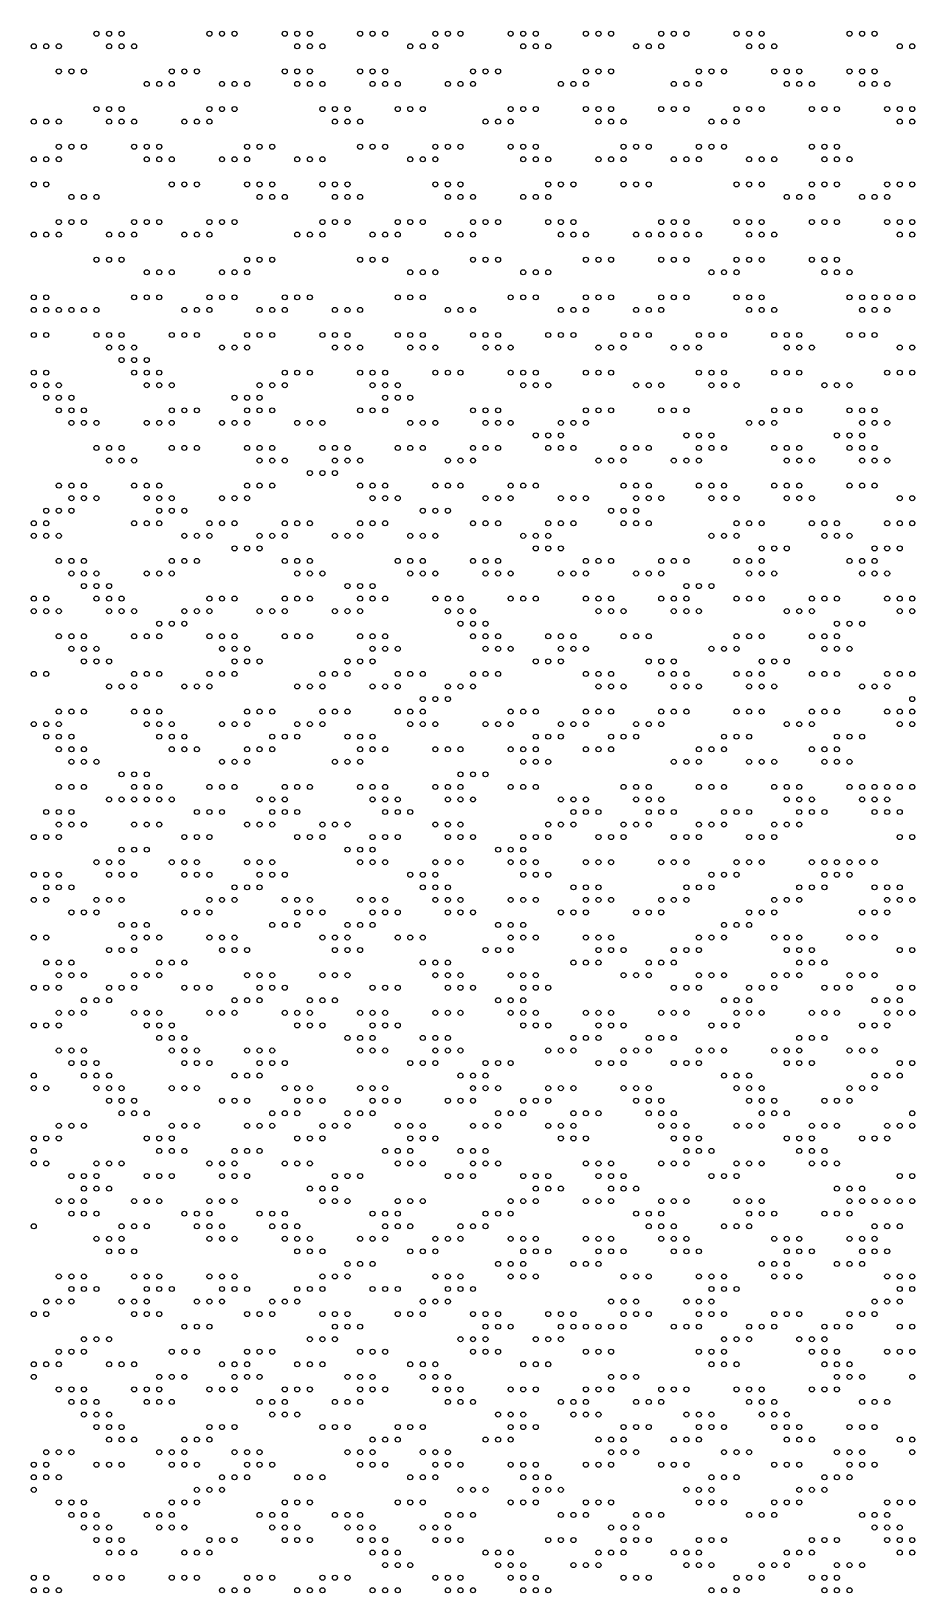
# Model space of a CAD drawing. Header units: millimetres. Extents: x 0 to 280, y 1 to 500.
# Drawn here: x 209.8 to 280.2, y 250.8 to 375.2 of the extents above; entities that cross this region are included whole.
import ezdxf

# ---------------------------------------------------------------- set-up
doc = ezdxf.new("R2010")
doc.units = ezdxf.units.MM
doc.layers.get('0').update_dxf_attribs({"linetype": 'CONTINUOUS'})

msp = doc.modelspace()

# ---------------------------------------------------------------- linework, layer by layer
for centre in [(215, 375), (216, 375), (217, 375), (224, 375), (225, 375), (226, 375), (230, 375), (231, 375), (232, 375), (236, 375), (237, 375), (238, 375), (242, 375), (243, 375), (244, 375), (248, 375), (249, 375), (250, 375), (254, 375), (255, 375), (256, 375), (260, 375), (261, 375), (262, 375), (266, 375), (267, 375), (268, 375), (275, 375), (276, 375), (277, 375), (210, 374), (211, 374), (212, 374), (216, 374), (217, 374), (218, 374), (231, 374), (232, 374), (233, 374), (240, 374), (241, 374), (242, 374), (249, 374), (250, 374), (251, 374), (258, 374), (259, 374), (260, 374), (267, 374), (268, 374), (269, 374), (279, 374), (280, 374), (212, 372), (213, 372), (214, 372), (221, 372), (222, 372), (223, 372), (230, 372), (231, 372), (232, 372), (236, 372), (237, 372), (238, 372), (245, 372), (246, 372), (247, 372), (254, 372), (255, 372), (256, 372), (263, 372), (264, 372), (265, 372), (269, 372), (270, 372), (271, 372), (275, 372), (276, 372), (277, 372), (219, 371), (220, 371), (221, 371), (225, 371), (226, 371), (227, 371), (231, 371), (232, 371), (233, 371), (237, 371), (238, 371), (239, 371), (243, 371), (244, 371), (245, 371), (252, 371), (253, 371), (254, 371), (261, 371), (262, 371), (263, 371), (270, 371), (271, 371), (272, 371), (276, 371), (277, 371), (278, 371), (215, 369), (216, 369), (217, 369), (224, 369), (225, 369), (226, 369), (233, 369), (234, 369), (235, 369), (239, 369), (240, 369), (241, 369), (248, 369), (249, 369), (250, 369), (254, 369), (255, 369), (256, 369), (260, 369), (261, 369), (262, 369), (266, 369), (267, 369), (268, 369), (272, 369), (273, 369), (274, 369), (278, 369), (279, 369), (280, 369), (210, 368), (211, 368), (212, 368), (216, 368), (217, 368), (218, 368), (222, 368), (223, 368), (224, 368), (234, 368), (235, 368), (236, 368), (246, 368), (247, 368), (248, 368), (255, 368), (256, 368), (257, 368), (264, 368), (265, 368), (266, 368), (279, 368), (280, 368), (212, 366), (213, 366), (214, 366), (218, 366), (219, 366), (220, 366), (227, 366), (228, 366), (229, 366), (236, 366), (237, 366), (238, 366), (242, 366), (243, 366), (244, 366), (248, 366), (249, 366), (250, 366), (257, 366), (258, 366), (259, 366), (263, 366), (264, 366), (265, 366), (272, 366), (273, 366), (274, 366), (210, 365), (211, 365), (212, 365), (219, 365), (220, 365), (221, 365), (225, 365), (226, 365), (227, 365), (231, 365), (232, 365), (233, 365), (240, 365), (241, 365), (242, 365), (249, 365), (250, 365), (251, 365), (255, 365), (256, 365), (257, 365), (261, 365), (262, 365), (263, 365), (267, 365), (268, 365), (269, 365), (273, 365), (274, 365), (275, 365), (210, 363), (211, 363), (213, 362), (214, 362), (215, 362), (221, 363), (222, 363), (223, 363), (227, 363), (228, 363), (228, 362), (229, 363), (229, 362), (230, 362), (233, 363), (234, 363), (234, 362), (235, 363), (235, 362), (236, 362), (242, 363), (243, 363), (243, 362), (244, 363), (244, 362), (245, 362), (249, 362), (250, 362), (251, 363), (251, 362), (252, 363), (253, 363), (257, 363), (258, 363), (259, 363), (266, 363), (267, 363), (268, 363), (270, 362), (271, 362), (272, 363), (272, 362), (273, 363), (274, 363), (276, 362), (277, 362), (278, 363), (278, 362), (279, 363), (280, 363), (212, 360), (213, 360), (214, 360), (218, 360), (219, 360), (220, 360), (224, 360), (225, 360), (226, 360), (233, 360), (234, 360), (235, 360), (239, 360), (240, 360), (241, 360), (245, 360), (246, 360), (247, 360), (251, 360), (252, 360), (253, 360), (260, 360), (261, 360), (262, 360), (266, 360), (267, 360), (268, 360), (272, 360), (273, 360), (274, 360), (278, 360), (279, 360), (280, 360), (210, 359), (211, 359), (212, 359), (216, 359), (217, 359), (218, 359), (222, 359), (223, 359), (224, 359), (231, 359), (232, 359), (233, 359), (237, 359), (238, 359), (239, 359), (243, 359), (244, 359), (245, 359), (252, 359), (253, 359), (254, 359), (258, 359), (259, 359), (260, 359), (261, 359), (262, 359), (263, 359), (267, 359), (268, 359), (269, 359), (279, 359), (280, 359), (215, 357), (216, 357), (217, 357), (227, 357), (228, 357), (229, 357), (236, 357), (237, 357), (238, 357), (245, 357), (246, 357), (247, 357), (254, 357), (255, 357), (256, 357), (260, 357), (261, 357), (262, 357), (266, 357), (267, 357), (268, 357), (272, 357), (273, 357), (274, 357), (219, 356), (220, 356), (221, 356), (225, 356), (226, 356), (227, 356), (240, 356), (241, 356), (242, 356), (249, 356), (250, 356), (251, 356), (264, 356), (265, 356), (266, 356), (273, 356), (274, 356), (275, 356), (210, 354), (211, 354), (218, 354), (219, 354), (220, 354), (224, 354), (225, 354), (226, 354), (230, 354), (231, 354), (232, 354), (239, 354), (240, 354), (241, 354), (248, 354), (249, 354), (250, 354), (254, 354), (255, 354), (256, 354), (260, 354), (261, 354), (262, 354), (266, 354), (267, 354), (268, 354), (275, 354), (276, 354), (277, 354), (278, 354), (279, 354), (280, 354), (210, 353), (211, 353), (212, 353), (213, 353), (214, 353), (215, 353), (222, 353), (223, 353), (224, 353), (228, 353), (229, 353), (230, 353), (234, 353), (235, 353), (236, 353), (243, 353), (244, 353), (245, 353), (252, 353), (253, 353), (254, 353), (258, 353), (259, 353), (260, 353), (267, 353), (268, 353), (269, 353), (276, 353), (277, 353), (278, 353), (210, 351), (211, 351), (215, 351), (216, 351), (217, 351), (221, 351), (222, 351), (223, 351), (227, 351), (228, 351), (229, 351), (233, 351), (234, 351), (235, 351), (239, 351), (240, 351), (241, 351), (245, 351), (246, 351), (247, 351), (251, 351), (252, 351), (253, 351), (257, 351), (258, 351), (259, 351), (263, 351), (264, 351), (265, 351), (269, 351), (270, 351), (271, 351), (275, 351), (276, 351), (277, 351), (216, 350), (217, 350), (218, 350), (225, 350), (226, 350), (227, 350), (234, 350), (235, 350), (236, 350), (240, 350), (241, 350), (242, 350), (246, 350), (247, 350), (248, 350), (255, 350), (256, 350), (257, 350), (261, 350), (262, 350), (263, 350), (270, 350), (271, 350), (272, 350), (279, 350), (280, 350), (217, 349), (218, 349), (219, 349), (210, 348), (210, 347), (211, 348), (211, 347), (212, 347), (218, 348), (219, 348), (219, 347), (220, 348), (220, 347), (221, 347), (228, 347), (229, 347), (230, 348), (230, 347), (231, 348), (232, 348), (236, 348), (237, 348), (237, 347), (238, 348), (238, 347), (239, 347), (242, 348), (243, 348), (244, 348), (248, 348), (249, 348), (249, 347), (250, 348), (250, 347), (251, 347), (254, 348), (255, 348), (256, 348), (258, 347), (259, 347), (260, 347), (263, 348), (264, 348), (264, 347), (265, 348), (265, 347), (266, 347), (269, 348), (270, 348), (271, 348), (273, 347), (274, 347), (275, 347), (278, 348), (279, 348), (280, 348), (211, 346), (212, 346), (213, 346), (226, 346), (227, 346), (228, 346), (238, 346), (239, 346), (240, 346), (212, 345), (213, 345), (214, 345), (221, 345), (222, 345), (223, 345), (227, 345), (228, 345), (229, 345), (236, 345), (237, 345), (238, 345), (245, 345), (246, 345), (247, 345), (254, 345), (255, 345), (256, 345), (260, 345), (261, 345), (262, 345), (269, 345), (270, 345), (271, 345), (275, 345), (276, 345), (277, 345), (213, 344), (214, 344), (215, 344), (219, 344), (220, 344), (221, 344), (225, 344), (226, 344), (227, 344), (231, 344), (232, 344), (233, 344), (240, 344), (241, 344), (242, 344), (246, 344), (247, 344), (248, 344), (252, 344), (253, 344), (254, 344), (267, 344), (268, 344), (269, 344), (276, 344), (277, 344), (278, 344), (215, 342), (216, 342), (217, 342), (221, 342), (222, 342), (223, 342), (227, 342), (228, 342), (229, 342), (233, 342), (234, 342), (235, 342), (239, 342), (240, 342), (241, 342), (245, 342), (246, 342), (247, 342), (250, 343), (251, 343), (251, 342), (252, 343), (252, 342), (253, 342), (257, 342), (258, 342), (259, 342), (262, 343), (263, 343), (263, 342), (264, 343), (264, 342), (265, 342), (269, 342), (270, 342), (271, 342), (274, 343), (275, 343), (275, 342), (276, 343), (276, 342), (277, 342), (216, 341), (217, 341), (218, 341), (228, 341), (229, 341), (230, 341), (234, 341), (235, 341), (236, 341), (243, 341), (244, 341), (245, 341), (255, 341), (256, 341), (257, 341), (261, 341), (262, 341), (263, 341), (270, 341), (271, 341), (272, 341), (276, 341), (277, 341), (278, 341), (232, 340), (233, 340), (234, 340), (212, 339), (213, 339), (214, 339), (218, 339), (219, 339), (220, 339), (227, 339), (228, 339), (229, 339), (236, 339), (237, 339), (238, 339), (242, 339), (243, 339), (244, 339), (248, 339), (249, 339), (250, 339), (257, 339), (258, 339), (259, 339), (263, 339), (264, 339), (265, 339), (269, 339), (270, 339), (271, 339), (275, 339), (276, 339), (277, 339), (211, 337), (212, 337), (213, 338), (213, 337), (214, 338), (215, 338), (219, 338), (220, 338), (220, 337), (221, 338), (221, 337), (222, 337), (225, 338), (226, 338), (227, 338), (237, 338), (238, 338), (239, 338), (241, 337), (242, 337), (243, 337), (246, 338), (247, 338), (248, 338), (252, 338), (253, 338), (254, 338), (256, 337), (257, 337), (258, 338), (258, 337), (259, 338), (260, 338), (264, 338), (265, 338), (266, 338), (270, 338), (271, 338), (272, 338), (279, 338), (280, 338), (210, 336), (211, 336), (218, 336), (219, 336), (220, 336), (224, 336), (225, 336), (226, 336), (230, 336), (231, 336), (232, 336), (236, 336), (237, 336), (238, 336), (245, 336), (246, 336), (247, 336), (251, 336), (252, 336), (253, 336), (257, 336), (258, 336), (259, 336), (266, 336), (267, 336), (268, 336), (272, 336), (273, 336), (274, 336), (278, 336), (279, 336), (280, 336), (210, 335), (211, 335), (212, 335), (222, 335), (223, 335), (224, 335), (228, 335), (229, 335), (230, 335), (234, 335), (235, 335), (236, 335), (240, 335), (241, 335), (242, 335), (249, 335), (250, 335), (251, 335), (264, 335), (265, 335), (266, 335), (273, 335), (274, 335), (275, 335), (226, 334), (227, 334), (228, 334), (250, 334), (251, 334), (252, 334), (268, 334), (269, 334), (270, 334), (277, 334), (278, 334), (279, 334), (212, 333), (213, 333), (213, 332), (214, 333), (214, 332), (215, 332), (219, 332), (220, 332), (221, 333), (221, 332), (222, 333), (223, 333), (230, 333), (231, 333), (231, 332), (232, 333), (232, 332), (233, 332), (239, 333), (240, 333), (240, 332), (241, 333), (241, 332), (242, 332), (245, 333), (246, 333), (246, 332), (247, 333), (247, 332), (248, 332), (252, 332), (253, 332), (254, 333), (254, 332), (255, 333), (256, 333), (258, 332), (259, 332), (260, 333), (260, 332), (261, 333), (262, 333), (266, 333), (267, 333), (267, 332), (268, 333), (268, 332), (269, 332), (275, 333), (276, 333), (276, 332), (277, 333), (277, 332), (278, 332), (214, 331), (215, 331), (216, 331), (235, 331), (236, 331), (237, 331), (262, 331), (263, 331), (264, 331), (210, 330), (211, 330), (215, 330), (216, 330), (217, 330), (224, 330), (225, 330), (226, 330), (230, 330), (231, 330), (232, 330), (236, 330), (237, 330), (238, 330), (242, 330), (243, 330), (244, 330), (248, 330), (249, 330), (250, 330), (254, 330), (255, 330), (256, 330), (260, 330), (261, 330), (262, 330), (266, 330), (267, 330), (268, 330), (272, 330), (273, 330), (274, 330), (278, 330), (279, 330), (280, 330), (210, 329), (211, 329), (212, 329), (216, 329), (217, 329), (218, 329), (222, 329), (223, 329), (224, 329), (228, 329), (229, 329), (230, 329), (234, 329), (235, 329), (236, 329), (243, 329), (244, 329), (245, 329), (255, 329), (256, 329), (257, 329), (261, 329), (262, 329), (263, 329), (270, 329), (271, 329), (272, 329), (279, 329), (280, 329), (212, 327), (213, 327), (214, 327), (218, 327), (219, 327), (220, 328), (220, 327), (221, 328), (222, 328), (224, 327), (225, 327), (226, 327), (230, 327), (231, 327), (232, 327), (236, 327), (237, 327), (238, 327), (244, 328), (245, 328), (245, 327), (246, 328), (246, 327), (247, 327), (251, 327), (252, 327), (253, 327), (257, 327), (258, 327), (259, 327), (266, 327), (267, 327), (268, 327), (272, 327), (273, 327), (274, 328), (274, 327), (275, 328), (276, 328), (213, 326), (214, 326), (215, 326), (225, 326), (226, 326), (227, 326), (237, 326), (238, 326), (239, 326), (246, 326), (247, 326), (248, 326), (252, 326), (253, 326), (254, 326), (264, 326), (265, 326), (266, 326), (273, 326), (274, 326), (275, 326), (214, 325), (215, 325), (216, 325), (226, 325), (227, 325), (228, 325), (235, 325), (236, 325), (237, 325), (250, 325), (251, 325), (252, 325), (259, 325), (260, 325), (261, 325), (268, 325), (269, 325), (270, 325), (210, 324), (211, 324), (218, 324), (219, 324), (220, 324), (224, 324), (225, 324), (226, 324), (233, 324), (234, 324), (235, 324), (239, 324), (240, 324), (241, 324), (245, 324), (246, 324), (247, 324), (254, 324), (255, 324), (256, 324), (260, 324), (261, 324), (262, 324), (266, 324), (267, 324), (268, 324), (272, 324), (273, 324), (274, 324), (278, 324), (279, 324), (280, 324), (216, 323), (217, 323), (218, 323), (222, 323), (223, 323), (224, 323), (231, 323), (232, 323), (233, 323), (237, 323), (238, 323), (239, 323), (241, 322), (242, 322), (243, 323), (243, 322), (244, 323), (245, 323), (255, 323), (256, 323), (257, 323), (261, 323), (262, 323), (263, 323), (267, 323), (268, 323), (269, 323), (276, 323), (277, 323), (278, 323), (280, 322), (212, 321), (213, 321), (214, 321), (218, 321), (219, 321), (220, 321), (227, 321), (228, 321), (229, 321), (233, 321), (234, 321), (235, 321), (239, 321), (240, 321), (241, 321), (248, 321), (249, 321), (250, 321), (254, 321), (255, 321), (256, 321), (260, 321), (261, 321), (262, 321), (266, 321), (267, 321), (268, 321), (272, 321), (273, 321), (274, 321), (278, 321), (279, 321), (280, 321), (210, 320), (211, 320), (212, 320), (219, 320), (220, 320), (221, 320), (225, 320), (226, 320), (227, 320), (231, 320), (232, 320), (233, 320), (240, 320), (241, 320), (242, 320), (246, 320), (247, 320), (248, 320), (252, 320), (253, 320), (254, 320), (258, 320), (259, 320), (260, 320), (270, 320), (271, 320), (272, 320), (279, 320), (280, 320), (211, 319), (212, 319), (213, 319), (220, 319), (221, 319), (222, 319), (229, 319), (230, 319), (231, 319), (235, 319), (236, 319), (237, 319), (250, 319), (251, 319), (252, 319), (256, 319), (257, 319), (258, 319), (265, 319), (266, 319), (267, 319), (274, 319), (275, 319), (276, 319), (212, 318), (213, 318), (214, 318), (221, 318), (222, 318), (223, 318), (227, 318), (228, 318), (229, 318), (236, 318), (237, 318), (238, 318), (242, 318), (243, 318), (244, 318), (248, 318), (249, 318), (250, 318), (254, 318), (255, 318), (256, 318), (263, 318), (264, 318), (265, 318), (272, 318), (273, 318), (274, 318), (213, 317), (214, 317), (215, 317), (217, 316), (218, 316), (219, 316), (225, 317), (226, 317), (227, 317), (234, 317), (235, 317), (236, 317), (244, 316), (245, 316), (246, 316), (249, 317), (250, 317), (251, 317), (261, 317), (262, 317), (263, 317), (267, 317), (268, 317), (269, 317), (273, 317), (274, 317), (275, 317), (212, 315), (213, 315), (214, 315), (218, 315), (219, 315), (220, 315), (224, 315), (225, 315), (226, 315), (230, 315), (231, 315), (232, 315), (236, 315), (237, 315), (238, 315), (242, 315), (243, 315), (244, 315), (248, 315), (249, 315), (250, 315), (257, 315), (258, 315), (259, 315), (263, 315), (264, 315), (265, 315), (269, 315), (270, 315), (271, 315), (275, 315), (276, 315), (277, 315), (278, 315), (279, 315), (280, 315), (216, 314), (217, 314), (218, 314), (219, 314), (220, 314), (221, 314), (228, 314), (229, 314), (230, 314), (237, 314), (238, 314), (239, 314), (243, 314), (244, 314), (245, 314), (252, 314), (253, 314), (254, 314), (258, 314), (259, 314), (260, 314), (270, 314), (271, 314), (272, 314), (276, 314), (277, 314), (278, 314), (211, 313), (212, 313), (213, 313), (223, 313), (224, 313), (225, 313), (229, 313), (230, 313), (231, 313), (238, 313), (239, 313), (240, 313), (253, 313), (254, 313), (255, 313), (259, 313), (260, 313), (261, 313), (265, 313), (266, 313), (267, 313), (271, 313), (272, 313), (273, 313), (277, 313), (278, 313), (279, 313), (210, 311), (211, 311), (212, 312), (212, 311), (213, 312), (214, 312), (218, 312), (219, 312), (220, 312), (222, 311), (223, 311), (224, 311), (227, 312), (228, 312), (229, 312), (231, 311), (232, 311), (233, 312), (233, 311), (234, 312), (235, 312), (237, 311), (238, 311), (239, 311), (242, 312), (243, 312), (243, 311), (244, 312), (244, 311), (245, 311), (249, 311), (250, 311), (251, 312), (251, 311), (252, 312), (253, 312), (255, 311), (256, 311), (257, 312), (257, 311), (258, 312), (259, 312), (261, 311), (262, 311), (263, 312), (263, 311), (264, 312), (265, 312), (267, 311), (268, 311), (269, 312), (269, 311), (270, 312), (271, 312), (279, 311), (280, 311), (217, 310), (218, 310), (219, 310), (235, 310), (236, 310), (237, 310), (247, 310), (248, 310), (249, 310), (215, 309), (216, 309), (217, 309), (221, 309), (222, 309), (223, 309), (227, 309), (228, 309), (229, 309), (236, 309), (237, 309), (238, 309), (242, 309), (243, 309), (244, 309), (248, 309), (249, 309), (250, 309), (254, 309), (255, 309), (256, 309), (260, 309), (261, 309), (262, 309), (266, 309), (267, 309), (268, 309), (272, 309), (273, 309), (274, 309), (275, 309), (276, 309), (277, 309), (210, 308), (211, 308), (212, 308), (216, 308), (217, 308), (218, 308), (222, 308), (223, 308), (224, 308), (228, 308), (229, 308), (230, 308), (240, 308), (241, 308), (242, 308), (249, 308), (250, 308), (251, 308), (264, 308), (265, 308), (266, 308), (273, 308), (274, 308), (275, 308), (210, 306), (211, 307), (211, 306), (212, 307), (213, 307), (215, 306), (216, 306), (217, 306), (224, 306), (225, 306), (226, 307), (226, 306), (227, 307), (228, 307), (230, 306), (231, 306), (232, 306), (236, 306), (237, 306), (238, 306), (241, 307), (242, 307), (242, 306), (243, 307), (243, 306), (244, 306), (248, 306), (249, 306), (250, 306), (253, 307), (254, 307), (254, 306), (255, 307), (255, 306), (256, 306), (260, 306), (261, 306), (262, 307), (262, 306), (263, 307), (264, 307), (269, 306), (270, 306), (271, 307), (271, 306), (272, 307), (273, 307), (277, 307), (278, 307), (278, 306), (279, 307), (279, 306), (280, 306), (213, 305), (214, 305), (215, 305), (222, 305), (223, 305), (224, 305), (231, 305), (232, 305), (233, 305), (237, 305), (238, 305), (239, 305), (243, 305), (244, 305), (245, 305), (252, 305), (253, 305), (254, 305), (258, 305), (259, 305), (260, 305), (267, 305), (268, 305), (269, 305), (276, 305), (277, 305), (278, 305), (217, 304), (218, 304), (219, 304), (229, 304), (230, 304), (231, 304), (235, 304), (236, 304), (237, 304), (247, 304), (248, 304), (249, 304), (265, 304), (266, 304), (267, 304), (210, 303), (211, 303), (218, 303), (219, 303), (220, 303), (224, 303), (225, 303), (226, 303), (233, 303), (234, 303), (235, 303), (239, 303), (240, 303), (241, 303), (248, 303), (249, 303), (250, 303), (254, 303), (255, 303), (256, 303), (263, 303), (264, 303), (265, 303), (269, 303), (270, 303), (271, 303), (275, 303), (276, 303), (277, 303), (211, 301), (212, 301), (213, 301), (216, 302), (217, 302), (218, 302), (220, 301), (221, 301), (222, 301), (225, 302), (226, 302), (227, 302), (234, 302), (235, 302), (236, 302), (241, 301), (242, 301), (243, 301), (246, 302), (247, 302), (248, 302), (253, 301), (254, 301), (255, 302), (255, 301), (256, 302), (257, 302), (259, 301), (260, 301), (261, 302), (261, 301), (262, 302), (263, 302), (270, 302), (271, 302), (271, 301), (272, 302), (272, 301), (273, 301), (279, 302), (280, 302), (212, 300), (213, 300), (214, 300), (218, 300), (219, 300), (220, 300), (227, 300), (228, 300), (229, 300), (233, 300), (234, 300), (235, 300), (242, 300), (243, 300), (244, 300), (248, 300), (249, 300), (250, 300), (257, 300), (258, 300), (259, 300), (263, 300), (264, 300), (265, 300), (269, 300), (270, 300), (271, 300), (275, 300), (276, 300), (277, 300), (210, 299), (211, 299), (212, 299), (216, 299), (217, 299), (218, 299), (222, 299), (223, 299), (224, 299), (228, 299), (229, 299), (230, 299), (237, 299), (238, 299), (239, 299), (243, 299), (244, 299), (245, 299), (249, 299), (250, 299), (251, 299), (261, 299), (262, 299), (263, 299), (267, 299), (268, 299), (269, 299), (273, 299), (274, 299), (275, 299), (279, 299), (280, 299), (214, 298), (215, 298), (216, 298), (226, 298), (227, 298), (228, 298), (232, 298), (233, 298), (234, 298), (247, 298), (248, 298), (249, 298), (265, 298), (266, 298), (267, 298), (277, 298), (278, 298), (279, 298), (210, 296), (211, 296), (212, 297), (212, 296), (213, 297), (214, 297), (218, 297), (219, 297), (219, 296), (220, 297), (220, 296), (221, 296), (224, 297), (225, 297), (226, 297), (230, 297), (231, 297), (231, 296), (232, 297), (232, 296), (233, 296), (236, 297), (237, 297), (237, 296), (238, 297), (238, 296), (239, 296), (242, 297), (243, 297), (244, 297), (248, 297), (249, 297), (249, 296), (250, 297), (250, 296), (251, 296), (254, 297), (255, 297), (255, 296), (256, 297), (256, 296), (257, 296), (260, 297), (261, 297), (262, 297), (264, 296), (265, 296), (266, 297), (266, 296), (267, 297), (268, 297), (272, 297), (273, 297), (274, 297), (276, 296), (277, 296), (278, 297), (278, 296), (279, 297), (280, 297), (220, 295), (221, 295), (222, 295), (235, 295), (236, 295), (237, 295), (241, 295), (242, 295), (243, 295), (253, 295), (254, 295), (255, 295), (259, 295), (260, 295), (261, 295), (271, 295), (272, 295), (273, 295), (212, 294), (213, 294), (214, 294), (221, 294), (222, 294), (223, 294), (227, 294), (228, 294), (229, 294), (236, 294), (237, 294), (238, 294), (242, 294), (243, 294), (244, 294), (251, 294), (252, 294), (253, 294), (257, 294), (258, 294), (259, 294), (263, 294), (264, 294), (265, 294), (269, 294), (270, 294), (271, 294), (275, 294), (276, 294), (277, 294), (213, 293), (214, 293), (215, 293), (222, 293), (223, 293), (224, 293), (228, 293), (229, 293), (230, 293), (240, 293), (241, 293), (242, 293), (246, 293), (247, 293), (248, 293), (255, 293), (256, 293), (257, 293), (261, 293), (262, 293), (263, 293), (270, 293), (271, 293), (272, 293), (279, 293), (280, 293), (210, 292), (210, 291), (211, 291), (214, 292), (215, 292), (215, 291), (216, 292), (216, 291), (217, 291), (221, 291), (222, 291), (223, 291), (226, 292), (227, 292), (228, 292), (230, 291), (231, 291), (232, 291), (236, 291), (237, 291), (238, 291), (244, 292), (245, 292), (245, 291), (246, 292), (246, 291), (247, 291), (251, 291), (252, 291), (253, 291), (257, 291), (258, 291), (259, 291), (265, 292), (266, 292), (266, 291), (267, 292), (267, 291), (268, 291), (275, 291), (276, 291), (277, 292), (277, 291), (278, 292), (279, 292), (216, 290), (217, 290), (218, 290), (225, 290), (226, 290), (227, 290), (231, 290), (232, 290), (233, 290), (237, 290), (238, 290), (239, 290), (243, 290), (244, 290), (245, 290), (249, 290), (250, 290), (251, 290), (258, 290), (259, 290), (260, 290), (267, 290), (268, 290), (269, 290), (273, 290), (274, 290), (275, 290), (217, 289), (218, 289), (219, 289), (229, 289), (230, 289), (231, 289), (235, 289), (236, 289), (237, 289), (247, 289), (248, 289), (249, 289), (253, 289), (254, 289), (255, 289), (259, 289), (260, 289), (261, 289), (268, 289), (269, 289), (270, 289), (280, 289), (212, 288), (213, 288), (214, 288), (221, 288), (222, 288), (223, 288), (227, 288), (228, 288), (229, 288), (233, 288), (234, 288), (235, 288), (239, 288), (240, 288), (241, 288), (245, 288), (246, 288), (247, 288), (251, 288), (252, 288), (253, 288), (260, 288), (261, 288), (262, 288), (266, 288), (267, 288), (268, 288), (272, 288), (273, 288), (274, 288), (278, 288), (279, 288), (280, 288), (210, 287), (210, 286), (211, 287), (212, 287), (219, 287), (220, 287), (220, 286), (221, 287), (221, 286), (222, 286), (226, 286), (227, 286), (228, 286), (231, 287), (232, 287), (233, 287), (238, 286), (239, 286), (240, 287), (240, 286), (241, 287), (242, 287), (244, 286), (245, 286), (246, 286), (252, 287), (253, 287), (254, 287), (261, 287), (262, 287), (262, 286), (263, 287), (263, 286), (264, 286), (270, 287), (271, 287), (271, 286), (272, 287), (272, 286), (273, 286), (276, 287), (277, 287), (278, 287), (210, 285), (211, 285), (215, 285), (216, 285), (217, 285), (224, 285), (225, 285), (226, 285), (230, 285), (231, 285), (232, 285), (239, 285), (240, 285), (241, 285), (245, 285), (246, 285), (247, 285), (254, 285), (255, 285), (256, 285), (260, 285), (261, 285), (262, 285), (266, 285), (267, 285), (268, 285), (272, 285), (273, 285), (274, 285), (213, 284), (214, 284), (215, 284), (219, 284), (220, 284), (221, 284), (225, 284), (226, 284), (227, 284), (234, 284), (235, 284), (236, 284), (243, 284), (244, 284), (245, 284), (249, 284), (250, 284), (251, 284), (255, 284), (256, 284), (257, 284), (264, 284), (265, 284), (266, 284), (279, 284), (280, 284), (214, 283), (215, 283), (216, 283), (232, 283), (233, 283), (234, 283), (250, 283), (251, 283), (252, 283), (256, 283), (257, 283), (258, 283), (274, 283), (275, 283), (276, 283), (212, 282), (213, 282), (213, 281), (214, 282), (214, 281), (215, 281), (218, 282), (219, 282), (220, 282), (222, 281), (223, 281), (224, 282), (224, 281), (225, 282), (226, 282), (228, 281), (229, 281), (230, 281), (233, 282), (234, 282), (235, 282), (237, 281), (238, 281), (239, 282), (239, 281), (240, 282), (241, 282), (246, 281), (247, 281), (248, 282), (248, 281), (249, 282), (250, 282), (254, 282), (255, 282), (256, 282), (258, 281), (259, 281), (260, 282), (260, 281), (261, 282), (262, 282), (266, 282), (267, 282), (267, 281), (268, 282), (268, 281), (269, 281), (273, 281), (274, 281), (275, 282), (275, 281), (276, 282), (277, 282), (278, 282), (279, 282), (280, 282), (210, 280), (217, 280), (218, 280), (219, 280), (223, 280), (224, 280), (225, 280), (229, 280), (230, 280), (231, 280), (238, 280), (239, 280), (240, 280), (244, 280), (245, 280), (246, 280), (259, 280), (260, 280), (261, 280), (265, 280), (266, 280), (267, 280), (277, 280), (278, 280), (279, 280), (215, 279), (216, 279), (217, 279), (224, 279), (225, 279), (226, 279), (230, 279), (231, 279), (232, 279), (236, 279), (237, 279), (238, 279), (242, 279), (243, 279), (244, 279), (248, 279), (249, 279), (250, 279), (254, 279), (255, 279), (256, 279), (260, 279), (261, 279), (262, 279), (269, 279), (270, 279), (271, 279), (275, 279), (276, 279), (277, 279), (216, 278), (217, 278), (218, 278), (231, 278), (232, 278), (233, 278), (240, 278), (241, 278), (242, 278), (249, 278), (250, 278), (251, 278), (255, 278), (256, 278), (257, 278), (261, 278), (262, 278), (263, 278), (270, 278), (271, 278), (272, 278), (276, 278), (277, 278), (278, 278), (212, 276), (213, 276), (214, 276), (218, 276), (219, 276), (220, 276), (224, 276), (225, 276), (226, 276), (233, 276), (234, 276), (235, 277), (235, 276), (236, 277), (237, 277), (242, 276), (243, 276), (244, 276), (247, 277), (248, 277), (248, 276), (249, 277), (249, 276), (250, 276), (253, 277), (254, 277), (255, 277), (257, 276), (258, 276), (259, 276), (263, 276), (264, 276), (265, 276), (268, 277), (269, 277), (269, 276), (270, 277), (270, 276), (271, 276), (274, 277), (275, 277), (276, 277), (278, 276), (279, 276), (280, 276), (213, 275), (214, 275), (215, 275), (219, 275), (220, 275), (221, 275), (225, 275), (226, 275), (227, 275), (231, 275), (232, 275), (233, 275), (237, 275), (238, 275), (239, 275), (243, 275), (244, 275), (245, 275), (264, 275), (265, 275), (266, 275), (279, 275), (280, 275), (211, 274), (212, 274), (213, 274), (217, 274), (218, 274), (219, 274), (223, 274), (224, 274), (225, 274), (229, 274), (230, 274), (231, 274), (241, 274), (242, 274), (243, 274), (256, 274), (257, 274), (258, 274), (262, 274), (263, 274), (264, 274), (277, 274), (278, 274), (279, 274), (210, 273), (211, 273), (218, 273), (219, 273), (220, 273), (227, 273), (228, 273), (229, 273), (233, 273), (234, 273), (235, 273), (239, 273), (240, 273), (241, 273), (245, 273), (246, 273), (247, 273), (251, 273), (252, 273), (253, 273), (257, 273), (258, 273), (259, 273), (263, 273), (264, 273), (265, 273), (269, 273), (270, 273), (271, 273), (275, 273), (276, 273), (277, 273), (214, 271), (215, 271), (216, 271), (222, 272), (223, 272), (224, 272), (232, 271), (233, 271), (234, 272), (234, 271), (235, 272), (236, 272), (244, 271), (245, 271), (246, 272), (246, 271), (247, 272), (248, 272), (250, 271), (251, 271), (252, 272), (252, 271), (253, 272), (254, 272), (255, 272), (256, 272), (257, 272), (261, 272), (262, 272), (263, 272), (265, 271), (266, 271), (267, 272), (267, 271), (268, 272), (269, 272), (271, 271), (272, 271), (273, 272), (273, 271), (274, 272), (275, 272), (279, 272), (280, 272), (212, 270), (213, 270), (214, 270), (221, 270), (222, 270), (223, 270), (227, 270), (228, 270), (229, 270), (236, 270), (237, 270), (238, 270), (245, 270), (246, 270), (247, 270), (254, 270), (255, 270), (256, 270), (263, 270), (264, 270), (265, 270), (272, 270), (273, 270), (274, 270), (278, 270), (279, 270), (280, 270), (210, 269), (211, 269), (212, 269), (216, 269), (217, 269), (218, 269), (225, 269), (226, 269), (227, 269), (231, 269), (232, 269), (233, 269), (240, 269), (241, 269), (242, 269), (249, 269), (250, 269), (251, 269), (264, 269), (265, 269), (266, 269), (273, 269), (274, 269), (275, 269), (210, 268), (220, 268), (221, 268), (222, 268), (226, 268), (227, 268), (228, 268), (235, 268), (236, 268), (237, 268), (241, 268), (242, 268), (243, 268), (256, 268), (257, 268), (258, 268), (274, 268), (275, 268), (276, 268), (280, 268), (212, 267), (213, 267), (214, 267), (218, 267), (219, 267), (220, 267), (224, 267), (225, 267), (226, 267), (230, 267), (231, 267), (232, 267), (236, 267), (237, 267), (238, 267), (242, 267), (243, 267), (244, 267), (248, 267), (249, 267), (250, 267), (254, 267), (255, 267), (256, 267), (260, 267), (261, 267), (262, 267), (266, 267), (267, 267), (268, 267), (272, 267), (273, 267), (274, 267), (213, 266), (214, 266), (214, 265), (215, 266), (215, 265), (216, 265), (219, 266), (220, 266), (221, 266), (228, 266), (229, 266), (229, 265), (230, 266), (230, 265), (231, 265), (234, 266), (235, 266), (236, 266), (243, 266), (244, 266), (245, 266), (247, 265), (248, 265), (249, 265), (252, 266), (253, 266), (253, 265), (254, 266), (254, 265), (255, 265), (258, 266), (259, 266), (260, 266), (262, 265), (263, 265), (264, 265), (267, 266), (268, 266), (268, 265), (269, 266), (269, 265), (270, 265), (276, 266), (277, 266), (278, 266), (215, 264), (216, 264), (217, 264), (224, 264), (225, 264), (226, 264), (233, 264), (234, 264), (235, 264), (239, 264), (240, 264), (241, 264), (248, 264), (249, 264), (250, 264), (257, 264), (258, 264), (259, 264), (263, 264), (264, 264), (265, 264), (269, 264), (270, 264), (271, 264), (275, 264), (276, 264), (277, 264), (216, 263), (217, 263), (218, 263), (222, 263), (223, 263), (224, 263), (237, 263), (238, 263), (239, 263), (246, 263), (247, 263), (248, 263), (255, 263), (256, 263), (257, 263), (261, 263), (262, 263), (263, 263), (270, 263), (271, 263), (272, 263), (279, 263), (280, 263), (211, 262), (212, 262), (213, 262), (220, 262), (221, 262), (222, 262), (226, 262), (227, 262), (228, 262), (235, 262), (236, 262), (237, 262), (241, 262), (242, 262), (243, 262), (256, 262), (257, 262), (258, 262), (265, 262), (266, 262), (267, 262), (274, 262), (275, 262), (276, 262), (280, 262), (210, 261), (210, 260), (211, 261), (211, 260), (212, 260), (215, 261), (216, 261), (217, 261), (221, 261), (222, 261), (223, 261), (225, 260), (226, 260), (227, 261), (227, 260), (228, 261), (229, 261), (231, 260), (232, 260), (233, 260), (236, 261), (237, 261), (238, 261), (240, 260), (241, 260), (242, 261), (242, 260), (243, 261), (244, 261), (248, 261), (249, 261), (249, 260), (250, 261), (250, 260), (251, 260), (254, 261), (255, 261), (256, 261), (260, 261), (261, 261), (262, 261), (264, 260), (265, 260), (266, 260), (269, 261), (270, 261), (271, 261), (273, 260), (274, 260), (275, 261), (275, 260), (276, 261), (277, 261), (210, 259), (223, 259), (224, 259), (225, 259), (244, 259), (245, 259), (246, 259), (250, 259), (251, 259), (252, 259), (262, 259), (263, 259), (264, 259), (271, 259), (272, 259), (273, 259), (212, 258), (213, 258), (214, 258), (221, 258), (222, 258), (223, 258), (230, 258), (231, 258), (232, 258), (239, 258), (240, 258), (241, 258), (248, 258), (249, 258), (250, 258), (254, 258), (255, 258), (256, 258), (263, 258), (264, 258), (265, 258), (269, 258), (270, 258), (271, 258), (278, 258), (279, 258), (280, 258), (213, 257), (214, 257), (215, 257), (219, 257), (220, 257), (221, 257), (228, 257), (229, 257), (230, 257), (234, 257), (235, 257), (236, 257), (243, 257), (244, 257), (245, 257), (252, 257), (253, 257), (254, 257), (258, 257), (259, 257), (260, 257), (267, 257), (268, 257), (269, 257), (276, 257), (277, 257), (278, 257), (214, 256), (215, 256), (215, 255), (216, 256), (216, 255), (217, 255), (220, 256), (221, 256), (222, 256), (224, 255), (225, 255), (226, 255), (229, 256), (230, 256), (230, 255), (231, 256), (231, 255), (232, 255), (235, 256), (236, 256), (236, 255), (237, 256), (237, 255), (238, 255), (241, 256), (242, 256), (242, 255), (243, 256), (243, 255), (244, 255), (251, 255), (252, 255), (253, 255), (256, 256), (257, 256), (257, 255), (258, 256), (258, 255), (259, 255), (263, 255), (264, 255), (265, 255), (272, 255), (273, 255), (274, 255), (277, 256), (278, 256), (278, 255), (279, 256), (279, 255), (280, 255), (216, 254), (217, 254), (218, 254), (222, 254), (223, 254), (224, 254), (237, 254), (238, 254), (239, 254), (246, 254), (247, 254), (248, 254), (255, 254), (256, 254), (257, 254), (261, 254), (262, 254), (263, 254), (270, 254), (271, 254), (272, 254), (279, 254), (280, 254), (238, 253), (239, 253), (240, 253), (247, 253), (248, 253), (249, 253), (253, 253), (254, 253), (255, 253), (262, 253), (263, 253), (264, 253), (268, 253), (269, 253), (270, 253), (274, 253), (275, 253), (276, 253), (210, 252), (211, 252), (215, 252), (216, 252), (217, 252), (221, 252), (222, 252), (223, 252), (227, 252), (228, 252), (229, 252), (233, 252), (234, 252), (235, 252), (242, 252), (243, 252), (244, 252), (248, 252), (249, 252), (250, 252), (257, 252), (258, 252), (259, 252), (266, 252), (267, 252), (268, 252), (272, 252), (273, 252), (274, 252), (210, 251), (211, 251), (212, 251), (225, 251), (226, 251), (227, 251), (231, 251), (232, 251), (233, 251), (237, 251), (238, 251), (239, 251), (243, 251), (244, 251), (245, 251), (249, 251), (250, 251), (251, 251), (264, 251), (265, 251), (266, 251), (273, 251), (274, 251), (275, 251)]:
    msp.add_circle(centre, 0.2)

doc.saveas('drawing.dxf')
